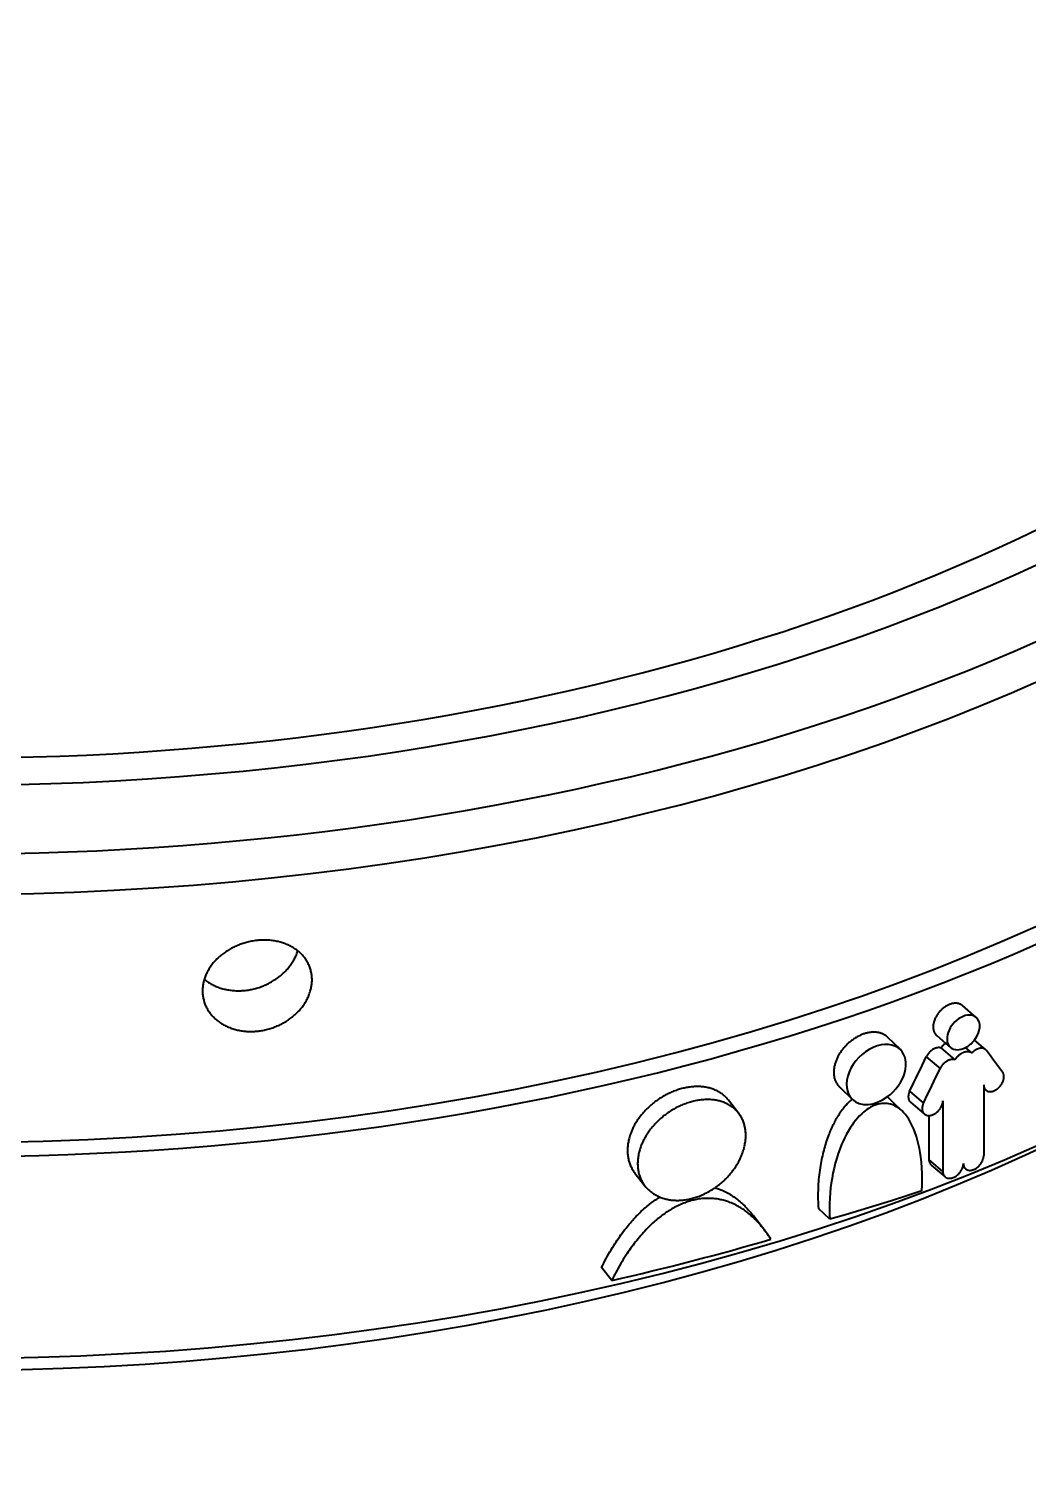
# Model space of a CAD drawing. Header units: millimetres. Extents: x 15 to 292, y 5 to 205.
# Drawn here: x 153.38 to 173.61, y 104.59 to 133.72 of the extents above; entities that cross this region are included whole.
import ezdxf

# ---------------------------------------------------------------- set-up
doc = ezdxf.new("R2010")
doc.units = ezdxf.units.MM
doc.layers.add('Geometries', color=7, linetype='Continuous')

msp = doc.modelspace()

# ---------------------------------------------------------------- linework, layer by layer
at = {"layer": 'Geometries', "linetype": 'Continuous', "lineweight": 40}
for p, q in [((172.557, 113.712), (172.276, 113.952)), ((171.757, 113.344), (171.936, 113.191)), ((171.021, 113.06), (170.763, 113.31)), ((171.843, 113.095), (172.123, 112.856)), ((171.936, 113.191), (172.038, 113.104)), ((172.471, 112.992), (172.343, 113.102)), ((172.747, 113.06), (172.521, 113.254)), ((171.545, 112.914), (171.825, 112.675)), ((169.789, 112.304), (170.045, 112.056)), ((171.209, 112.217), (171.489, 111.978)), ((172.71, 112.347), (172.71, 112.276)), ((172.71, 112.276), (172.754, 112.238)), ((172.71, 112.276), (172.71, 110.918)), ((167.748, 111.773), (167.543, 112.037)), ((170.045, 112.056), (170.047, 112.054)), ((171.227, 111.996), (171.507, 111.756)), ((171.881, 112.023), (171.881, 110.594)), ((171.601, 111.726), (171.601, 110.833)), ((171.881, 110.594), (171.601, 110.833)), ((171.646, 110.724), (171.927, 110.485)), ((165.649, 110.562), (165.854, 110.299)), ((172.288, 110.691), (172.342, 110.645)), ((169.591, 109.626), (169.363, 109.847)), ((168.252, 109.433), (168.047, 109.697)), ((165.18, 108.388), (164.975, 108.652))]:
    msp.add_line(p, q, dxfattribs=at)
at = {"layer": 'Geometries', "linetype": 'Continuous', "lineweight": 40, "flags": 128}
for points in [[(158.825, 115.06), (158.812, 115.07), (158.795, 115.083), (158.778, 115.095), (158.76, 115.107), (158.742, 115.119), (158.724, 115.13), (158.705, 115.141), (158.686, 115.151), (158.666, 115.161), (158.646, 115.171), (158.624, 115.181), (158.603, 115.19), (158.581, 115.199), (158.559, 115.208), (158.538, 115.215), (158.516, 115.222), (158.494, 115.229), (158.472, 115.235), (158.45, 115.241), (158.427, 115.246), (158.404, 115.251), (158.382, 115.256), (158.358, 115.26), (158.335, 115.264), (158.31, 115.267), (158.286, 115.27), (158.261, 115.273), (158.236, 115.274), (158.21, 115.276), (158.186, 115.277), (158.162, 115.277), (158.138, 115.277), (158.113, 115.277), (158.089, 115.276), (158.064, 115.275), (158.04, 115.273), (158.016, 115.271), (157.991, 115.268), (157.967, 115.265), (157.941, 115.262), (157.915, 115.258), (157.889, 115.253), (157.864, 115.248), (157.838, 115.242), (157.814, 115.237), (157.79, 115.23), (157.766, 115.224), (157.742, 115.217), (157.719, 115.209), (157.695, 115.202), (157.672, 115.193), (157.648, 115.185), (157.625, 115.176), (157.602, 115.166), (157.578, 115.156), (157.555, 115.145), (157.531, 115.134), (157.508, 115.122), (157.485, 115.11), (157.464, 115.099), (157.442, 115.087), (157.421, 115.074), (157.401, 115.061), (157.38, 115.048), (157.36, 115.034), (157.341, 115.021), (157.321, 115.006), (157.302, 114.992), (157.283, 114.977), (157.264, 114.961), (157.245, 114.945), (157.226, 114.929), (157.208, 114.912), (157.191, 114.895), (157.171, 114.875), (157.152, 114.855), (157.134, 114.834), (157.116, 114.813), (157.102, 114.796), (157.089, 114.779), (157.076, 114.762), (157.063, 114.744), (157.051, 114.726)], [(156.934, 114.482), (156.945, 114.474), (156.962, 114.46), (156.981, 114.446), (156.999, 114.433), (157.017, 114.421), (157.036, 114.409), (157.055, 114.398), (157.074, 114.387), (157.094, 114.376), (157.113, 114.366), (157.134, 114.357), (157.154, 114.347), (157.175, 114.338), (157.196, 114.33), (157.218, 114.321), (157.241, 114.313), (157.264, 114.305), (157.287, 114.298), (157.311, 114.292), (157.333, 114.286), (157.356, 114.281), (157.379, 114.276), (157.402, 114.271), (157.426, 114.267), (157.449, 114.263), (157.473, 114.26), (157.497, 114.258), (157.521, 114.255), (157.545, 114.254), (157.57, 114.252), (157.595, 114.251), (157.621, 114.251), (157.647, 114.251), (157.672, 114.252), (157.697, 114.253), (157.721, 114.255), (157.746, 114.257), (157.77, 114.259), (157.795, 114.262), (157.819, 114.265), (157.843, 114.269), (157.868, 114.274), (157.892, 114.278), (157.916, 114.284), (157.942, 114.29), (157.967, 114.296), (157.992, 114.303), (158.017, 114.31), (158.042, 114.318), (158.066, 114.326), (158.089, 114.335), (158.112, 114.344), (158.136, 114.353), (158.158, 114.362), (158.181, 114.372), (158.204, 114.383), (158.226, 114.394), (158.248, 114.405), (158.27, 114.416), (158.292, 114.429), (158.315, 114.442), (158.337, 114.456), (158.358, 114.469), (158.38, 114.484), (158.4, 114.497), (158.419, 114.512), (158.439, 114.526), (158.458, 114.541), (158.477, 114.556), (158.495, 114.572), (158.513, 114.587), (158.531, 114.604), (158.548, 114.62), (158.565, 114.637), (158.582, 114.654), (158.599, 114.672), (158.615, 114.691), (158.631, 114.709), (158.647, 114.728), (158.661, 114.746), (158.675, 114.765), (158.688, 114.783), (158.701, 114.802), (158.713, 114.821), (158.725, 114.84), (158.737, 114.859), (158.748, 114.879), (158.759, 114.898), (158.769, 114.918), (158.779, 114.939), (158.788, 114.96), (158.797, 114.981), (158.806, 115.002), (158.813, 115.023), (158.82, 115.044), (158.825, 115.06)], [(159.082, 114.69), (159.077, 114.706), (159.07, 114.726), (159.063, 114.746), (159.055, 114.765), (159.046, 114.784), (159.037, 114.803), (159.028, 114.821), (159.018, 114.838), (159.008, 114.855), (158.997, 114.872), (158.986, 114.889), (158.974, 114.906), (158.962, 114.922), (158.95, 114.938), (158.937, 114.953), (158.923, 114.969), (158.909, 114.984), (158.893, 115), (158.878, 115.015), (158.862, 115.03), (158.845, 115.044), (158.829, 115.057), (158.825, 115.06)], [(156.93, 114.033), (156.934, 114.02), (156.941, 114.001), (156.948, 113.982), (156.955, 113.964), (156.963, 113.945), (156.972, 113.927), (156.981, 113.908), (156.992, 113.889), (157.002, 113.87), (157.013, 113.852), (157.025, 113.834), (157.037, 113.817), (157.049, 113.8), (157.062, 113.784), (157.075, 113.768), (157.088, 113.752), (157.102, 113.737), (157.116, 113.721), (157.131, 113.707), (157.147, 113.692), (157.162, 113.678), (157.179, 113.663), (157.197, 113.649), (157.214, 113.635), (157.233, 113.621), (157.251, 113.608), (157.27, 113.596), (157.288, 113.585), (157.307, 113.573), (157.326, 113.562), (157.346, 113.552), (157.366, 113.542), (157.386, 113.532), (157.406, 113.522), (157.427, 113.514), (157.448, 113.505), (157.47, 113.496), (157.493, 113.488), (157.516, 113.481), (157.539, 113.474), (157.563, 113.467), (157.586, 113.461), (157.608, 113.456), (157.631, 113.451), (157.654, 113.446), (157.678, 113.442), (157.701, 113.439), (157.725, 113.436), (157.749, 113.433), (157.773, 113.431), (157.797, 113.429), (157.822, 113.428), (157.847, 113.427), (157.873, 113.427), (157.899, 113.427), (157.924, 113.427), (157.949, 113.429), (157.973, 113.43), (157.998, 113.432), (158.022, 113.435), (158.047, 113.438), (158.071, 113.441), (158.096, 113.445), (158.12, 113.449), (158.144, 113.454), (158.169, 113.459), (158.194, 113.465), (158.219, 113.472), (158.244, 113.479), (158.27, 113.486), (158.294, 113.494), (158.318, 113.502), (158.341, 113.51), (158.365, 113.519), (158.388, 113.528), (158.411, 113.538), (158.433, 113.548), (158.456, 113.558), (158.478, 113.569), (158.5, 113.581), (158.522, 113.592), (158.544, 113.605), (158.567, 113.618), (158.589, 113.631), (158.61, 113.645), (158.632, 113.659), (158.652, 113.673), (158.672, 113.687), (158.691, 113.702), (158.71, 113.717), (158.729, 113.732), (158.747, 113.747), (158.765, 113.763), (158.783, 113.779), (158.8, 113.796), (158.817, 113.812), (158.834, 113.83), (158.851, 113.848), (158.867, 113.866), (158.883, 113.885), (158.899, 113.904), (158.913, 113.922), (158.927, 113.94), (158.94, 113.959), (158.953, 113.978), (158.966, 113.996), (158.978, 114.016), (158.989, 114.035), (159, 114.054), (159.011, 114.074), (159.021, 114.094), (159.031, 114.114), (159.04, 114.135), (159.049, 114.156), (159.058, 114.178), (159.065, 114.199), (159.072, 114.219), (159.079, 114.24), (159.085, 114.26), (159.09, 114.28), (159.095, 114.301), (159.099, 114.321), (159.103, 114.342), (159.106, 114.363), (159.109, 114.383), (159.111, 114.403), (159.112, 114.425), (159.114, 114.446), (159.114, 114.468), (159.114, 114.489), (159.113, 114.51), (159.112, 114.531), (159.11, 114.551), (159.108, 114.571), (159.105, 114.59), (159.102, 114.61), (159.098, 114.63), (159.093, 114.649), (159.088, 114.668), (159.083, 114.688), (159.082, 114.69)], [(157.051, 114.726), (157.039, 114.707), (157.027, 114.689), (157.016, 114.67), (157.005, 114.65), (156.995, 114.631), (156.985, 114.612), (156.976, 114.592), (156.967, 114.572), (156.959, 114.552), (156.951, 114.533), (156.943, 114.512), (156.936, 114.49), (156.934, 114.482)], [(156.934, 114.482), (156.93, 114.469), (156.924, 114.448), (156.919, 114.427), (156.914, 114.406), (156.91, 114.386), (156.907, 114.365), (156.904, 114.345), (156.902, 114.325), (156.9, 114.304), (156.899, 114.284), (156.898, 114.263), (156.898, 114.243), (156.899, 114.223), (156.9, 114.202), (156.901, 114.18), (156.904, 114.159), (156.906, 114.138), (156.91, 114.118), (156.914, 114.098), (156.918, 114.078), (156.923, 114.059), (156.928, 114.039), (156.93, 114.033)], [(172.017, 113.974), (172.003, 113.968), (171.99, 113.962), (171.976, 113.955), (171.962, 113.948), (171.948, 113.94), (171.935, 113.931), (171.921, 113.922), (171.907, 113.913), (171.895, 113.903), (171.882, 113.893), (171.869, 113.882), (171.857, 113.871), (171.845, 113.859), (171.833, 113.847), (171.821, 113.835), (171.81, 113.822), (171.799, 113.809), (171.789, 113.796), (171.779, 113.783), (171.77, 113.769), (171.76, 113.755), (171.752, 113.74), (171.743, 113.726), (171.735, 113.711), (171.728, 113.697), (171.722, 113.682), (171.716, 113.668), (171.71, 113.653), (171.705, 113.638), (171.7, 113.623), (171.696, 113.608), (171.693, 113.594), (171.69, 113.579), (171.688, 113.565), (171.686, 113.551), (171.685, 113.537), (171.685, 113.523), (171.685, 113.509), (171.686, 113.495), (171.687, 113.482), (171.689, 113.469), (171.691, 113.457), (171.694, 113.445), (171.698, 113.433), (171.702, 113.421), (171.707, 113.41), (171.712, 113.399), (171.718, 113.389), (171.725, 113.379), (171.732, 113.37), (171.739, 113.361), (171.747, 113.353), (171.755, 113.345), (171.757, 113.344)], [(172.276, 113.952), (172.273, 113.955), (172.264, 113.961), (172.255, 113.968), (172.245, 113.973), (172.235, 113.979), (172.224, 113.983), (172.213, 113.987), (172.201, 113.991), (172.19, 113.994), (172.178, 113.996), (172.166, 113.997), (172.153, 113.998), (172.14, 113.999), (172.127, 113.998), (172.114, 113.997), (172.1, 113.996), (172.086, 113.994), (172.073, 113.991), (172.059, 113.987), (172.045, 113.983), (172.031, 113.979), (172.017, 113.974)], [(170.278, 113.376), (170.262, 113.37), (170.245, 113.364), (170.228, 113.357), (170.212, 113.35), (170.195, 113.342), (170.179, 113.334), (170.162, 113.326), (170.146, 113.317), (170.129, 113.308), (170.112, 113.297), (170.095, 113.287), (170.079, 113.276), (170.063, 113.265), (170.048, 113.254), (170.032, 113.243), (170.017, 113.231), (170.002, 113.219), (169.987, 113.207), (169.973, 113.194), (169.959, 113.181), (169.944, 113.167), (169.929, 113.153), (169.915, 113.138), (169.901, 113.123), (169.888, 113.109), (169.876, 113.094), (169.863, 113.079), (169.851, 113.064), (169.84, 113.049), (169.828, 113.034), (169.817, 113.018), (169.807, 113.003), (169.796, 112.986), (169.785, 112.969), (169.775, 112.952), (169.766, 112.935), (169.757, 112.918), (169.749, 112.902), (169.741, 112.885), (169.733, 112.869), (169.726, 112.852), (169.72, 112.835), (169.714, 112.819), (169.708, 112.802), (169.702, 112.784), (169.697, 112.767), (169.692, 112.749), (169.688, 112.732), (169.685, 112.715), (169.682, 112.699), (169.679, 112.682), (169.677, 112.666), (169.676, 112.649), (169.674, 112.633), (169.674, 112.617), (169.673, 112.601), (169.674, 112.585), (169.674, 112.569), (169.676, 112.552), (169.678, 112.536), (169.68, 112.522), (169.682, 112.507), (169.685, 112.492), (169.689, 112.478), (169.693, 112.464), (169.697, 112.45), (169.702, 112.437), (169.708, 112.424), (169.714, 112.41), (169.72, 112.397), (169.727, 112.384), (169.735, 112.371), (169.742, 112.36), (169.75, 112.348), (169.759, 112.337), (169.767, 112.327), (169.777, 112.317), (169.786, 112.307), (169.789, 112.304)], [(170.763, 113.31), (170.763, 113.31), (170.752, 113.32), (170.742, 113.329), (170.731, 113.337), (170.72, 113.345), (170.709, 113.352), (170.697, 113.36), (170.685, 113.366), (170.673, 113.372), (170.661, 113.378), (170.648, 113.384), (170.634, 113.389), (170.62, 113.393), (170.605, 113.398), (170.591, 113.401), (170.576, 113.404), (170.562, 113.407), (170.547, 113.409), (170.532, 113.411), (170.517, 113.412), (170.502, 113.413), (170.487, 113.413), (170.471, 113.413), (170.454, 113.412), (170.438, 113.411), (170.421, 113.409), (170.404, 113.407), (170.388, 113.405), (170.373, 113.402), (170.357, 113.399), (170.342, 113.395), (170.326, 113.391), (170.31, 113.387), (170.294, 113.382), (170.278, 113.376)], [(171.843, 113.095), (171.833, 113.098), (171.823, 113.099), (171.813, 113.1), (171.804, 113.101), (171.796, 113.101), (171.788, 113.1), (171.779, 113.099), (171.768, 113.097), (171.756, 113.095), (171.745, 113.092), (171.736, 113.089), (171.727, 113.086), (171.718, 113.082), (171.709, 113.078), (171.698, 113.073), (171.687, 113.067), (171.675, 113.06), (171.667, 113.054), (171.658, 113.048), (171.65, 113.042), (171.642, 113.036), (171.631, 113.027), (171.621, 113.017), (171.611, 113.008), (171.604, 113), (171.597, 112.992), (171.59, 112.984), (171.583, 112.975), (171.576, 112.966), (171.569, 112.956), (171.562, 112.945), (171.556, 112.935), (171.55, 112.924), (171.545, 112.914)], [(171.936, 113.191), (171.926, 113.184), (171.916, 113.174), (171.905, 113.165), (171.895, 113.155), (171.884, 113.144), (171.873, 113.132), (171.863, 113.12), (171.853, 113.108), (171.843, 113.095)], [(172.747, 113.06), (172.745, 113.062), (172.74, 113.066), (172.734, 113.07), (172.727, 113.074), (172.721, 113.077), (172.712, 113.081), (172.703, 113.084), (172.693, 113.086), (172.686, 113.087), (172.678, 113.088), (172.67, 113.089), (172.662, 113.089), (172.651, 113.088), (172.64, 113.087), (172.629, 113.086), (172.621, 113.084), (172.612, 113.082), (172.603, 113.079), (172.594, 113.076), (172.583, 113.072), (172.572, 113.067), (172.56, 113.061), (172.552, 113.056), (172.543, 113.051), (172.534, 113.046), (172.526, 113.04), (172.516, 113.033), (172.507, 113.026), (172.498, 113.018), (172.489, 113.01), (172.48, 113.001), (172.471, 112.992)], [(172.765, 113.042), (172.759, 113.049), (172.752, 113.056), (172.747, 113.06)], [(172.123, 112.856), (172.113, 112.859), (172.103, 112.86), (172.093, 112.861), (172.085, 112.862), (172.076, 112.861), (172.068, 112.861), (172.059, 112.86), (172.048, 112.858), (172.037, 112.856), (172.025, 112.853), (172.016, 112.85), (172.007, 112.847), (171.999, 112.843), (171.99, 112.839), (171.978, 112.834), (171.967, 112.828), (171.955, 112.821), (171.947, 112.815), (171.938, 112.809), (171.93, 112.803), (171.922, 112.796), (171.911, 112.788), (171.901, 112.778), (171.891, 112.769), (171.884, 112.761), (171.877, 112.753), (171.87, 112.745), (171.863, 112.736), (171.856, 112.727), (171.849, 112.716), (171.843, 112.706), (171.836, 112.696), (171.831, 112.685), (171.825, 112.675)], [(172.471, 112.992), (172.462, 112.997), (172.452, 113.001), (172.441, 113.005), (172.431, 113.008), (172.422, 113.011), (172.413, 113.013), (172.404, 113.014), (172.394, 113.015), (172.384, 113.016), (172.376, 113.016), (172.367, 113.015), (172.359, 113.015), (172.35, 113.014), (172.341, 113.012), (172.332, 113.01), (172.323, 113.008), (172.313, 113.005), (172.304, 113.002), (172.295, 112.999), (172.286, 112.995), (172.277, 112.991), (172.268, 112.986), (172.258, 112.981), (172.249, 112.975), (172.24, 112.97), (172.229, 112.962), (172.218, 112.953), (172.207, 112.945), (172.196, 112.935), (172.185, 112.926), (172.175, 112.916), (172.164, 112.905), (172.153, 112.893), (172.143, 112.881), (172.133, 112.869), (172.123, 112.856)], [(172.754, 112.238), (172.755, 112.237), (172.762, 112.232), (172.77, 112.227), (172.778, 112.222), (172.785, 112.219), (172.791, 112.216), (172.799, 112.214), (172.806, 112.212), (172.816, 112.211), (172.826, 112.21), (172.836, 112.209), (172.844, 112.209), (172.853, 112.21), (172.861, 112.211), (172.869, 112.212), (172.881, 112.214), (172.892, 112.217), (172.903, 112.221), (172.912, 112.224), (172.921, 112.228), (172.929, 112.232), (172.938, 112.236), (172.949, 112.243), (172.96, 112.249), (172.971, 112.257), (172.979, 112.263), (172.988, 112.269), (172.996, 112.276), (173.004, 112.283), (173.014, 112.292), (173.023, 112.302), (173.033, 112.312), (173.04, 112.32), (173.047, 112.328), (173.053, 112.337), (173.059, 112.345), (173.067, 112.357), (173.074, 112.369), (173.081, 112.38), (173.086, 112.39), (173.09, 112.399), (173.095, 112.408), (173.099, 112.418), (173.103, 112.43), (173.107, 112.442), (173.11, 112.454), (173.113, 112.464), (173.114, 112.473), (173.116, 112.482), (173.117, 112.491), (173.118, 112.503), (173.118, 112.514), (173.118, 112.526), (173.117, 112.534), (173.116, 112.542), (173.114, 112.55), (173.113, 112.558), (173.11, 112.566), (173.107, 112.574), (173.104, 112.582), (173.1, 112.59), (173.096, 112.597), (173.091, 112.603)], [(166.602, 112.271), (166.578, 112.265), (166.553, 112.258), (166.529, 112.251), (166.505, 112.243), (166.481, 112.234), (166.457, 112.225), (166.433, 112.216), (166.409, 112.207), (166.385, 112.196), (166.361, 112.186), (166.337, 112.174), (166.312, 112.162), (166.287, 112.15), (166.263, 112.137), (166.239, 112.123), (166.216, 112.11), (166.193, 112.097), (166.171, 112.083), (166.148, 112.069), (166.126, 112.054), (166.105, 112.039), (166.083, 112.023), (166.062, 112.008), (166.041, 111.992), (166.02, 111.975), (165.998, 111.958), (165.977, 111.94), (165.956, 111.921), (165.935, 111.903), (165.915, 111.884), (165.896, 111.865), (165.878, 111.847), (165.859, 111.828), (165.842, 111.809), (165.824, 111.789), (165.807, 111.77), (165.79, 111.75), (165.774, 111.73), (165.758, 111.709), (165.742, 111.689), (165.727, 111.667), (165.711, 111.645), (165.696, 111.623), (165.682, 111.601), (165.668, 111.578), (165.655, 111.557), (165.643, 111.535), (165.631, 111.513), (165.62, 111.491), (165.609, 111.469), (165.598, 111.447), (165.589, 111.425), (165.579, 111.403), (165.57, 111.38), (165.562, 111.358), (165.554, 111.334), (165.546, 111.311), (165.539, 111.287), (165.532, 111.264), (165.526, 111.24), (165.521, 111.218), (165.517, 111.195), (165.512, 111.173), (165.509, 111.151), (165.506, 111.128), (165.503, 111.106), (165.502, 111.084), (165.5, 111.062), (165.499, 111.04), (165.499, 111.019), (165.499, 110.996), (165.5, 110.973), (165.502, 110.951), (165.504, 110.929), (165.507, 110.907), (165.51, 110.886), (165.513, 110.865), (165.517, 110.845), (165.522, 110.825), (165.527, 110.805), (165.533, 110.785), (165.539, 110.766), (165.546, 110.747), (165.554, 110.728), (165.561, 110.709), (165.57, 110.69), (165.58, 110.671), (165.59, 110.652), (165.6, 110.634), (165.611, 110.616), (165.622, 110.599), (165.633, 110.583), (165.645, 110.567), (165.649, 110.562)], [(167.543, 112.037), (167.531, 112.051), (167.519, 112.066), (167.505, 112.081), (167.491, 112.096), (167.476, 112.11), (167.461, 112.124), (167.445, 112.137), (167.43, 112.15), (167.414, 112.162), (167.398, 112.173), (167.381, 112.184), (167.364, 112.195), (167.347, 112.205), (167.33, 112.215), (167.312, 112.224), (167.293, 112.233), (167.274, 112.242), (167.254, 112.25), (167.234, 112.258), (167.213, 112.265), (167.192, 112.272), (167.171, 112.279), (167.15, 112.284), (167.129, 112.289), (167.108, 112.294), (167.087, 112.298), (167.065, 112.301), (167.043, 112.304), (167.021, 112.307), (166.999, 112.309), (166.976, 112.311), (166.954, 112.312), (166.93, 112.312), (166.905, 112.313), (166.881, 112.312), (166.856, 112.311), (166.832, 112.31), (166.809, 112.308), (166.786, 112.306), (166.764, 112.303), (166.741, 112.3), (166.718, 112.296), (166.695, 112.292), (166.672, 112.288), (166.648, 112.283), (166.625, 112.277), (166.602, 112.271)], [(171.209, 112.217), (171.203, 112.205), (171.199, 112.193), (171.194, 112.181), (171.191, 112.172), (171.189, 112.162), (171.186, 112.153), (171.185, 112.144), (171.183, 112.132), (171.182, 112.12), (171.181, 112.109), (171.181, 112.1), (171.182, 112.091), (171.183, 112.083), (171.184, 112.075), (171.186, 112.065), (171.189, 112.055), (171.192, 112.045), (171.195, 112.038), (171.198, 112.031), (171.202, 112.024), (171.206, 112.018), (171.212, 112.011), (171.218, 112.003), (171.225, 111.997), (171.227, 111.996)], [(172.71, 112.347), (172.71, 112.335), (172.711, 112.325), (172.712, 112.314), (172.714, 112.306), (172.716, 112.298), (172.718, 112.291), (172.721, 112.284), (172.725, 112.275), (172.73, 112.266), (172.735, 112.258), (172.739, 112.253), (172.744, 112.247), (172.749, 112.242), (172.754, 112.238)], [(167.748, 111.773), (167.736, 111.787), (167.724, 111.802), (167.71, 111.817), (167.696, 111.832), (167.681, 111.847), (167.666, 111.86), (167.65, 111.874), (167.635, 111.886), (167.619, 111.898), (167.603, 111.91), (167.586, 111.921), (167.57, 111.932), (167.552, 111.942), (167.535, 111.952), (167.517, 111.961), (167.498, 111.97), (167.48, 111.978), (167.46, 111.987), (167.439, 111.995), (167.418, 112.002), (167.397, 112.009), (167.376, 112.015), (167.355, 112.021), (167.335, 112.026), (167.313, 112.03), (167.292, 112.034), (167.27, 112.038), (167.248, 112.041), (167.226, 112.044), (167.204, 112.046), (167.181, 112.047), (167.159, 112.048), (167.135, 112.049), (167.11, 112.049), (167.086, 112.049), (167.061, 112.048), (167.037, 112.046), (167.013, 112.045), (166.989, 112.042), (166.965, 112.039), (166.941, 112.036), (166.917, 112.032), (166.893, 112.028), (166.869, 112.023), (166.845, 112.017), (166.821, 112.012), (166.797, 112.005), (166.771, 111.998), (166.746, 111.991), (166.72, 111.983), (166.695, 111.974), (166.67, 111.965), (166.646, 111.956), (166.622, 111.946), (166.598, 111.936), (166.574, 111.926), (166.55, 111.915), (166.527, 111.904), (166.503, 111.892), (166.48, 111.88), (166.457, 111.868), (166.434, 111.855), (166.41, 111.841), (166.386, 111.826), (166.363, 111.811), (166.34, 111.796), (166.317, 111.78), (166.295, 111.765), (166.274, 111.749), (166.252, 111.734), (166.231, 111.717), (166.211, 111.701), (166.191, 111.684), (166.17, 111.666), (166.151, 111.649), (166.131, 111.631), (166.112, 111.613), (166.093, 111.593), (166.073, 111.573), (166.054, 111.553), (166.036, 111.533), (166.018, 111.513), (166.001, 111.493), (165.984, 111.473), (165.968, 111.453), (165.953, 111.432), (165.937, 111.411), (165.923, 111.391), (165.908, 111.37), (165.894, 111.348), (165.881, 111.327), (165.868, 111.306), (165.855, 111.283), (165.842, 111.26), (165.83, 111.237), (165.818, 111.214), (165.807, 111.191), (165.797, 111.168), (165.787, 111.146), (165.778, 111.124), (165.77, 111.102), (165.762, 111.079), (165.754, 111.057), (165.747, 111.034), (165.741, 111.012), (165.735, 110.989), (165.729, 110.967), (165.724, 110.943), (165.72, 110.92), (165.716, 110.896), (165.712, 110.873), (165.709, 110.85), (165.707, 110.828), (165.706, 110.806), (165.705, 110.784), (165.704, 110.762), (165.704, 110.74), (165.705, 110.719), (165.706, 110.698), (165.708, 110.676), (165.71, 110.655), (165.713, 110.635), (165.716, 110.613), (165.721, 110.591), (165.725, 110.57), (165.731, 110.549), (165.736, 110.528), (165.743, 110.509), (165.749, 110.489), (165.756, 110.47), (165.764, 110.452), (165.772, 110.433), (165.781, 110.415), (165.79, 110.397), (165.8, 110.38), (165.81, 110.362), (165.821, 110.345), (165.832, 110.328), (165.845, 110.311), (165.854, 110.299)], [(170.045, 112.056), (170.032, 112.046), (170.016, 112.031), (169.999, 112.016), (169.983, 112), (169.967, 111.985), (169.951, 111.969), (169.936, 111.952), (169.921, 111.936), (169.905, 111.918), (169.89, 111.9), (169.875, 111.882), (169.861, 111.863), (169.844, 111.842), (169.828, 111.819), (169.812, 111.797), (169.797, 111.775), (169.782, 111.752), (169.767, 111.729), (169.753, 111.706), (169.739, 111.683), (169.725, 111.66), (169.712, 111.637), (169.699, 111.614), (169.687, 111.59), (169.674, 111.565), (169.661, 111.54), (169.649, 111.515), (169.637, 111.489), (169.623, 111.459), (169.61, 111.43), (169.597, 111.4), (169.585, 111.37), (169.573, 111.34), (169.562, 111.31), (169.548, 111.273), (169.536, 111.237), (169.523, 111.201), (169.512, 111.165), (169.5, 111.129), (169.49, 111.093), (169.479, 111.057), (169.47, 111.021), (169.46, 110.985), (169.452, 110.949), (169.443, 110.911), (169.434, 110.873), (169.426, 110.835), (169.418, 110.796), (169.411, 110.758), (169.403, 110.712), (169.396, 110.666), (169.389, 110.619), (169.383, 110.573), (169.377, 110.527), (169.372, 110.481), (169.368, 110.435), (169.364, 110.39), (169.361, 110.344), (169.358, 110.299), (169.356, 110.254), (169.355, 110.209), (169.354, 110.164), (169.353, 110.12), (169.354, 110.075), (169.354, 110.029), (169.356, 109.983), (169.358, 109.937), (169.36, 109.892), (169.363, 109.847)], [(171.057, 111.818), (171.048, 111.827), (171.015, 111.855), (170.981, 111.881), (170.945, 111.904), (170.907, 111.924), (170.867, 111.942), (170.824, 111.955), (170.791, 111.963), (170.756, 111.969), (170.721, 111.971), (170.685, 111.972), (170.647, 111.969), (170.61, 111.964), (170.572, 111.955), (170.533, 111.944), (170.494, 111.93), (170.456, 111.913), (170.418, 111.893), (170.38, 111.87), (170.344, 111.846), (170.308, 111.819), (170.273, 111.791), (170.24, 111.761), (170.197, 111.719), (170.156, 111.675), (170.117, 111.629), (170.08, 111.582), (170.046, 111.534), (170.013, 111.484), (169.971, 111.417), (169.933, 111.349), (169.897, 111.28), (169.863, 111.21), (169.833, 111.14), (169.796, 111.048), (169.763, 110.956), (169.733, 110.863), (169.704, 110.763), (169.679, 110.662), (169.657, 110.561), (169.638, 110.461), (169.622, 110.36), (169.609, 110.26), (169.599, 110.161), (169.591, 110.052), (169.586, 109.945), (169.585, 109.838), (169.587, 109.732), (169.591, 109.626)], [(170.795, 112.069), (170.79, 112.074), (170.774, 112.088), (170.759, 112.102), (170.757, 112.103)], [(171.057, 111.818), (171.045, 111.83), (171.038, 111.836), (170.917, 111.952), (170.849, 112.017), (170.817, 112.047), (170.799, 112.065), (170.796, 112.068), (170.795, 112.069)], [(171.489, 111.978), (171.484, 111.966), (171.479, 111.954), (171.475, 111.942), (171.472, 111.932), (171.469, 111.923), (171.467, 111.914), (171.465, 111.904), (171.463, 111.893), (171.462, 111.881), (171.462, 111.869), (171.462, 111.861), (171.462, 111.852), (171.463, 111.844), (171.464, 111.836), (171.466, 111.825), (171.469, 111.815), (171.472, 111.806), (171.475, 111.799), (171.479, 111.792), (171.483, 111.785), (171.487, 111.779), (171.492, 111.771), (171.499, 111.764), (171.506, 111.758), (171.507, 111.756)], [(171.601, 111.726), (171.611, 111.726), (171.623, 111.727), (171.631, 111.729), (171.64, 111.731), (171.649, 111.733), (171.658, 111.735), (171.67, 111.739), (171.681, 111.744), (171.693, 111.749), (171.702, 111.753), (171.711, 111.758), (171.719, 111.763), (171.728, 111.769), (171.739, 111.776), (171.75, 111.784), (171.761, 111.793), (171.769, 111.8), (171.777, 111.807), (171.784, 111.814), (171.792, 111.822), (171.801, 111.832), (171.81, 111.843), (171.819, 111.854), (171.825, 111.862), (171.831, 111.871), (171.837, 111.88), (171.842, 111.889), (171.848, 111.901), (171.854, 111.913), (171.86, 111.925), (171.864, 111.934), (171.867, 111.943), (171.87, 111.953), (171.873, 111.962), (171.875, 111.972), (171.878, 111.983), (171.879, 111.993), (171.88, 112.003), (171.881, 112.013), (171.881, 112.023)], [(167.271, 110.264), (167.284, 110.273), (167.306, 110.289), (167.329, 110.306), (167.351, 110.323), (167.372, 110.341), (167.394, 110.359), (167.414, 110.376), (167.434, 110.394), (167.453, 110.412), (167.472, 110.43), (167.491, 110.448), (167.51, 110.467), (167.528, 110.486), (167.546, 110.506), (167.563, 110.525), (167.58, 110.545), (167.598, 110.566), (167.615, 110.588), (167.631, 110.61), (167.647, 110.632), (167.663, 110.654), (167.678, 110.675), (167.692, 110.696), (167.706, 110.718), (167.719, 110.74), (167.732, 110.761), (167.744, 110.783), (167.756, 110.806), (167.767, 110.828), (167.778, 110.85), (167.789, 110.872), (167.799, 110.896), (167.809, 110.92), (167.819, 110.944), (167.828, 110.967), (167.836, 110.991), (167.843, 111.014), (167.85, 111.037), (167.857, 111.059), (167.863, 111.082), (167.868, 111.105), (167.873, 111.127), (167.877, 111.15), (167.881, 111.172), (167.884, 111.195), (167.887, 111.217), (167.89, 111.24), (167.891, 111.263), (167.893, 111.286), (167.893, 111.309), (167.893, 111.332), (167.893, 111.354), (167.892, 111.375), (167.89, 111.396), (167.888, 111.417), (167.886, 111.438), (167.882, 111.459), (167.879, 111.479), (167.875, 111.499), (167.87, 111.519), (167.865, 111.539), (167.859, 111.559), (167.852, 111.579), (167.845, 111.599), (167.837, 111.619), (167.829, 111.638), (167.821, 111.656), (167.812, 111.673), (167.802, 111.691), (167.793, 111.708), (167.782, 111.724), (167.772, 111.741), (167.76, 111.756), (167.749, 111.772), (167.748, 111.773)], [(171.456, 110.202), (171.46, 110.32), (171.462, 110.437), (171.46, 110.553), (171.455, 110.667), (171.446, 110.78), (171.434, 110.89), (171.421, 110.976), (171.406, 111.06), (171.389, 111.142), (171.369, 111.222), (171.346, 111.301), (171.321, 111.378), (171.293, 111.449), (171.263, 111.519), (171.229, 111.586), (171.192, 111.65), (171.16, 111.698), (171.125, 111.744), (171.088, 111.787), (171.057, 111.818)], [(171.507, 111.756), (171.511, 111.753), (171.517, 111.748), (171.524, 111.745), (171.53, 111.741), (171.539, 111.737), (171.548, 111.733), (171.558, 111.73), (171.565, 111.729), (171.573, 111.727), (171.581, 111.726), (171.589, 111.726), (171.6, 111.726), (171.601, 111.726)], [(171.601, 110.833), (171.601, 110.822), (171.602, 110.811), (171.604, 110.801), (171.606, 110.793), (171.608, 110.785), (171.61, 110.778), (171.613, 110.77), (171.617, 110.761), (171.622, 110.753), (171.627, 110.745), (171.632, 110.739), (171.636, 110.733), (171.642, 110.728), (171.646, 110.724)], [(172.288, 110.691), (172.29, 110.696), (172.292, 110.705), (172.294, 110.714), (172.295, 110.723), (172.296, 110.733), (172.297, 110.744), (172.297, 110.754)], [(172.297, 110.749), (172.298, 110.738), (172.299, 110.728), (172.301, 110.719), (172.303, 110.709), (172.306, 110.7), (172.309, 110.691), (172.313, 110.682), (172.318, 110.674), (172.323, 110.666), (172.328, 110.66), (172.332, 110.655), (172.337, 110.649), (172.342, 110.645)], [(172.342, 110.645), (172.343, 110.645), (172.35, 110.639), (172.358, 110.634), (172.366, 110.629), (172.373, 110.626), (172.38, 110.624), (172.387, 110.621), (172.395, 110.619), (172.404, 110.618), (172.415, 110.616), (172.425, 110.616), (172.433, 110.616), (172.442, 110.616), (172.45, 110.617), (172.459, 110.619), (172.47, 110.621), (172.481, 110.624), (172.493, 110.627), (172.501, 110.631), (172.51, 110.634), (172.519, 110.638), (172.528, 110.642), (172.539, 110.649), (172.55, 110.655), (172.561, 110.662), (172.57, 110.668), (172.578, 110.675), (172.586, 110.681), (172.594, 110.688), (172.604, 110.697), (172.614, 110.707), (172.624, 110.717), (172.631, 110.725), (172.637, 110.733), (172.644, 110.742), (172.65, 110.75), (172.658, 110.762), (172.665, 110.773), (172.672, 110.785), (172.677, 110.794), (172.682, 110.804), (172.686, 110.813), (172.69, 110.822), (172.694, 110.835), (172.698, 110.847), (172.702, 110.859), (172.704, 110.868), (172.706, 110.878), (172.707, 110.887), (172.709, 110.896), (172.709, 110.907), (172.71, 110.918)], [(171.881, 110.594), (171.882, 110.583), (171.883, 110.572), (171.884, 110.562), (171.886, 110.554), (171.888, 110.546), (171.89, 110.538), (171.893, 110.531), (171.897, 110.522), (171.902, 110.514), (171.907, 110.506), (171.912, 110.5), (171.917, 110.494), (171.922, 110.489), (171.927, 110.485)], [(171.927, 110.485), (171.927, 110.484), (171.935, 110.478), (171.943, 110.473), (171.951, 110.469), (171.958, 110.466), (171.965, 110.463), (171.972, 110.46), (171.979, 110.459), (171.989, 110.457), (172, 110.455), (172.01, 110.455), (172.019, 110.455), (172.027, 110.455), (172.036, 110.456), (172.044, 110.457), (172.055, 110.459), (172.067, 110.462), (172.078, 110.466), (172.087, 110.469), (172.096, 110.472), (172.105, 110.476), (172.114, 110.48), (172.125, 110.486), (172.137, 110.493), (172.148, 110.5), (172.156, 110.506), (172.165, 110.512), (172.173, 110.519), (172.181, 110.526), (172.191, 110.535), (172.201, 110.544), (172.211, 110.554), (172.218, 110.562), (172.224, 110.571), (172.231, 110.579), (172.238, 110.587), (172.245, 110.599), (172.253, 110.61), (172.26, 110.622), (172.265, 110.631), (172.269, 110.641), (172.273, 110.65), (172.277, 110.659), (172.282, 110.671), (172.286, 110.684), (172.288, 110.691)], [(165.854, 110.299), (165.858, 110.294), (165.871, 110.278), (165.885, 110.262), (165.898, 110.247), (165.912, 110.233), (165.927, 110.219), (165.942, 110.206), (165.957, 110.192), (165.973, 110.18), (165.989, 110.167), (166.006, 110.155), (166.023, 110.144), (166.04, 110.133), (166.059, 110.122), (166.078, 110.111), (166.097, 110.101), (166.117, 110.091), (166.137, 110.082), (166.153, 110.075)], [(166.691, 110.024), (166.715, 110.028), (166.739, 110.033), (166.763, 110.038), (166.788, 110.044), (166.812, 110.05), (166.836, 110.057), (166.86, 110.064), (166.884, 110.071), (166.908, 110.079), (166.932, 110.088), (166.958, 110.097), (166.983, 110.107), (167.008, 110.118), (167.033, 110.129), (167.057, 110.14), (167.081, 110.152), (167.104, 110.164), (167.127, 110.176), (167.15, 110.189), (167.173, 110.202), (167.195, 110.215), (167.218, 110.229), (167.24, 110.243), (167.262, 110.258), (167.271, 110.264)], [(167.271, 110.264), (167.271, 110.264), (167.295, 110.257), (167.318, 110.249), (167.341, 110.241), (167.363, 110.233), (167.385, 110.224), (167.413, 110.213), (167.44, 110.201), (167.466, 110.188), (167.493, 110.175), (167.52, 110.16), (167.548, 110.145), (167.574, 110.129), (167.601, 110.113), (167.627, 110.095), (167.654, 110.078), (167.68, 110.059), (167.705, 110.04), (167.73, 110.021), (167.754, 110.001), (167.779, 109.981), (167.802, 109.96), (167.826, 109.939), (167.848, 109.918), (167.871, 109.896), (167.893, 109.874), (167.919, 109.847), (167.944, 109.82), (167.969, 109.792), (167.993, 109.763), (168.017, 109.735), (168.042, 109.703), (168.047, 109.697)], [(171.456, 110.201), (171.151, 110.1), (170.844, 110.001), (170.534, 109.903), (170.222, 109.809), (169.908, 109.716), (169.591, 109.626)], [(164.975, 108.652), (164.997, 108.696), (165.02, 108.741), (165.043, 108.786), (165.067, 108.831), (165.091, 108.875), (165.116, 108.919), (165.141, 108.964), (165.167, 109.008), (165.194, 109.052), (165.221, 109.095), (165.244, 109.132), (165.268, 109.168), (165.292, 109.204), (165.316, 109.24), (165.341, 109.275), (165.366, 109.311), (165.393, 109.348), (165.42, 109.384), (165.448, 109.421), (165.47, 109.448), (165.491, 109.475), (165.513, 109.502), (165.536, 109.529), (165.558, 109.556), (165.582, 109.582), (165.605, 109.609), (165.629, 109.635), (165.653, 109.661), (165.677, 109.686), (165.702, 109.712), (165.727, 109.737), (165.753, 109.762), (165.779, 109.787), (165.805, 109.811), (165.832, 109.835), (165.854, 109.855), (165.877, 109.874), (165.9, 109.893), (165.923, 109.912), (165.946, 109.931), (165.97, 109.949), (165.993, 109.967), (166.017, 109.985), (166.041, 110.002), (166.065, 110.019), (166.09, 110.035), (166.115, 110.051), (166.14, 110.067), (166.153, 110.076)], [(168.147, 109.559), (168.14, 109.566), (168.117, 109.59), (168.094, 109.614), (168.071, 109.638), (168.047, 109.661), (168.022, 109.683), (167.996, 109.706), (167.97, 109.729), (167.943, 109.751), (167.922, 109.768), (167.901, 109.784), (167.88, 109.799), (167.858, 109.815), (167.836, 109.83), (167.813, 109.845), (167.79, 109.859), (167.767, 109.873), (167.744, 109.886), (167.72, 109.9), (167.696, 109.912), (167.671, 109.925), (167.646, 109.936), (167.621, 109.948), (167.595, 109.959), (167.569, 109.969), (167.547, 109.977), (167.525, 109.985), (167.502, 109.993), (167.48, 110), (167.457, 110.006), (167.434, 110.012), (167.411, 110.018), (167.387, 110.023), (167.363, 110.028), (167.339, 110.033), (167.315, 110.037), (167.291, 110.04), (167.266, 110.043), (167.241, 110.046), (167.216, 110.048), (167.191, 110.049), (167.166, 110.05), (167.138, 110.05), (167.111, 110.05), (167.083, 110.049), (167.055, 110.048), (167.029, 110.046), (167.003, 110.044), (166.976, 110.04), (166.949, 110.037), (166.922, 110.033), (166.896, 110.028), (166.869, 110.022), (166.842, 110.016), (166.815, 110.01), (166.788, 110.003), (166.761, 109.995), (166.734, 109.987), (166.71, 109.979), (166.686, 109.971), (166.663, 109.962), (166.639, 109.953), (166.616, 109.944), (166.591, 109.934), (166.566, 109.923), (166.542, 109.912), (166.517, 109.9), (166.493, 109.888), (166.469, 109.875), (166.445, 109.863), (166.421, 109.849), (166.397, 109.836), (166.374, 109.822), (166.349, 109.807), (166.325, 109.792), (166.301, 109.776), (166.278, 109.76), (166.254, 109.744), (166.229, 109.726), (166.204, 109.708), (166.18, 109.69), (166.155, 109.671), (166.131, 109.652), (166.107, 109.632), (166.084, 109.613), (166.061, 109.593), (166.038, 109.572), (166.015, 109.552), (165.987, 109.526), (165.959, 109.5), (165.932, 109.473), (165.905, 109.446), (165.877, 109.417), (165.849, 109.387), (165.821, 109.358), (165.794, 109.327), (165.767, 109.296), (165.74, 109.264), (165.713, 109.232), (165.687, 109.2), (165.661, 109.167), (165.636, 109.134), (165.611, 109.102), (165.587, 109.068), (165.563, 109.035), (165.539, 109.002), (165.516, 108.968), (165.493, 108.934), (165.466, 108.894), (165.44, 108.853), (165.414, 108.812), (165.389, 108.77), (165.364, 108.729), (165.338, 108.685), (165.313, 108.64), (165.288, 108.595), (165.264, 108.551), (165.24, 108.506), (165.225, 108.476), (165.21, 108.447), (165.195, 108.417), (165.18, 108.388)], [(166.153, 110.075), (166.157, 110.074), (166.176, 110.066), (166.197, 110.059), (166.217, 110.052), (166.238, 110.046), (166.259, 110.04), (166.28, 110.035), (166.301, 110.03), (166.323, 110.026), (166.345, 110.022), (166.369, 110.018), (166.392, 110.015), (166.416, 110.013), (166.44, 110.011), (166.464, 110.01), (166.486, 110.009), (166.508, 110.009), (166.531, 110.009), (166.553, 110.01), (166.576, 110.011), (166.599, 110.013), (166.622, 110.015), (166.645, 110.018), (166.668, 110.021), (166.691, 110.024)], [(168.252, 109.433), (168.239, 109.45), (168.214, 109.481), (168.188, 109.512), (168.162, 109.541), (168.147, 109.559)], [(168.399, 109.223), (168.377, 109.256), (168.356, 109.29), (168.333, 109.323), (168.311, 109.355), (168.287, 109.387), (168.263, 109.419), (168.252, 109.433)]]:
    msp.add_lwpolyline(points, dxfattribs=at)
at = {"layer": 'Geometries', "linetype": 'Continuous', "lineweight": 40}
for centre, major_axis, ratio, start_param, end_param in [((151.845, 138.619), (-34.05, 0), 0.57735, 2.889738, 6.283185), ((151.845, 138.619), (35, 0), 0.57735, 2.356194, 7.068583), ((151.845, 128.821), (34.05, 0), 0.57735, 0.251855, 2.889738), ((151.845, 128.821), (-28.7, 0), 0.57735, 3.092592, 6.283185), ((151.845, 127.188), (28.7, 0), 0.57735, 0.049549, 0.776725), ((151.845, 137.802), (-36, 0), 0.57735, 0, 3.141593), ((151.845, 136.986), (-36, 0), 0.57735, 0.16686, 2.974732), ((151.845, 131.678), (-36, 0), 0.57735, 0, 3.141593), ((151.845, 131.678), (35.5, 0), 0.57735, 3.141593, 6.283185), ((151.845, 138.619), (-34.05, 0), 0.57735, 0.570106, 2.571486), ((172.297, 113.408), (0.26, 0.304), 0.676268, 0, 3.141593), ((172.297, 113.408), (0.26, 0.304), 0.676268, 4.781055, 6.283185), ((170.534, 112.557), (0.487, 0.503), 0.701338, 0, 3.141593), ((170.534, 112.557), (0.487, 0.503), 0.701338, 4.465336, 6.283185), ((172.297, 113.408), (0.26, 0.304), 0.676268, 3.141593, 4.179128), ((172.297, 113.408), (0.26, 0.304), 0.676268, 4.179128, 4.781055), ((151.565, 131.359), (-36.774, 44.433), 0.091902, 4.202033, 4.212846), ((151.845, 127.596), (36, 0), 0.57735, 3.926991, 5.497787), ((151.845, 131.121), (27.322, 64.638), 0.362657, 4.571236, 4.582349), ((151.845, 126.779), (-35, 0), 0.57735, 0.785398, 2.341296), ((151.565, 131.36), (28.081, 66.433), 0.362657, 4.571962, 4.582775), ((170.534, 112.557), (0.487, 0.503), 0.701338, 3.141593, 4.465336), ((172.504, 110.835), (0.162, 0.19), 0.676268, 2.47147, 2.500599), ((151.64, 128.268), (37, 0), 0.57735, 5.087056, 5.182456)]:
    msp.add_ellipse(centre, major_axis=major_axis, ratio=ratio, start_param=start_param, end_param=end_param, dxfattribs=at)

doc.saveas('drawing.dxf')
